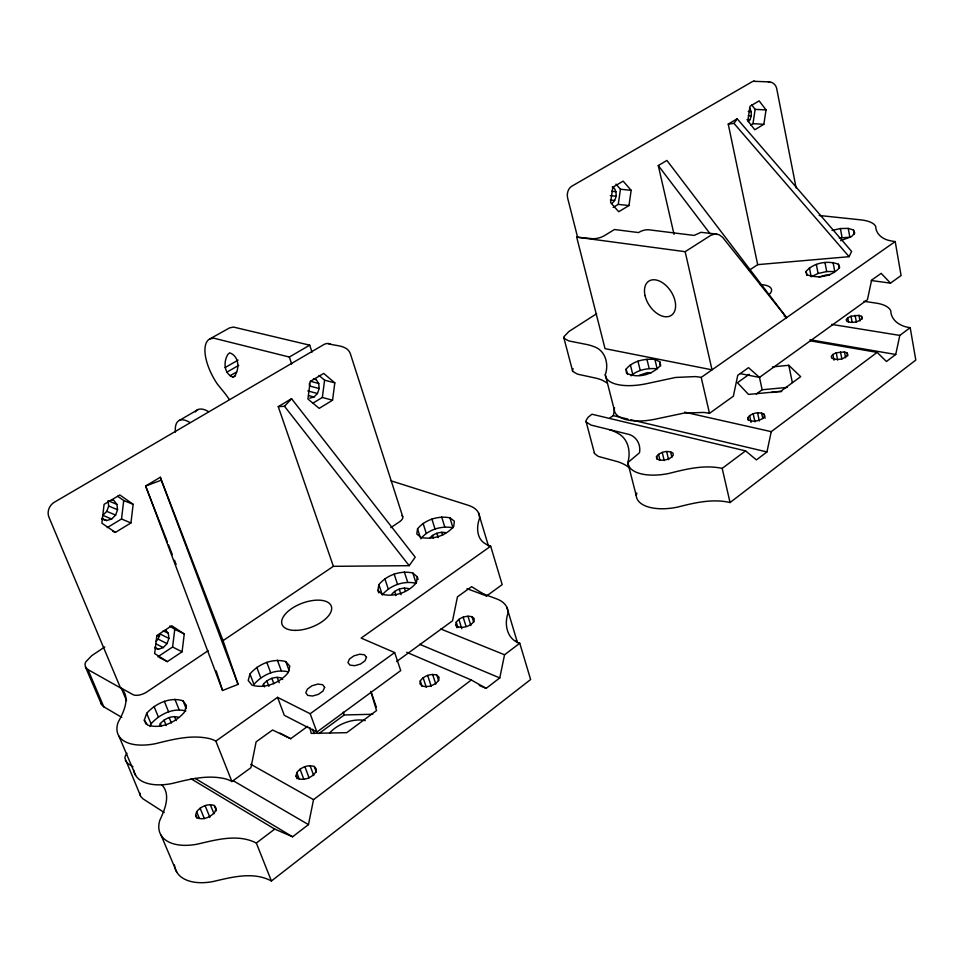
<?xml version="1.0" encoding="UTF-8"?>
<svg xmlns="http://www.w3.org/2000/svg" width="964" height="964" viewBox="0 0 964 964"><rect width="100%" height="100%" fill="white"/><g stroke="black" fill="none" stroke-linecap="round" stroke-linejoin="round"><path stroke-width="1.45" d="M455.972 624.937L456.237 622.178C459.744 617.382 466.299 615.333 471.999 616.707L474.216 618.611L473.999 621.358C470.504 626.202 463.877 628.275 458.153 626.853L455.972 624.937L456.816 627.624M107.221 527.633L121.512 518.994L123.717 500.521L117.668 496.279M130.935 522.946L133.165 504.329L119.837 494.966L104.1 504.341L101.871 523.187L115.379 532.405L130.935 522.946L121.512 518.994M157.927 656.737L172.592 647.013L174.761 629.323L169.772 626.058M182.076 651.797L184.269 633.975L171.749 625.769L156.855 635.529L154.662 653.568L167.35 661.629L182.076 651.797L172.592 647.013M420.292 680.825L419.93 683.862L422.124 686.019C428.137 687.73 435.089 685.344 438.716 680.235L439.042 677.198L436.8 675.065C430.824 673.402 423.931 675.764 420.292 680.825L422.124 686.344M312.661 403.314L322.35 397.445L324.591 380.19L319.036 375.502M332.556 400.229L334.809 382.853L323.699 373.417L310.191 381.479L307.938 399.048L319.192 408.362L332.556 400.229L322.35 397.445M417.255 576.834L416.472 582.545C408.543 592.523 394.601 597.198 382.214 594.318L377.912 590.354L378.9 584.63C386.865 574.881 400.53 570.29 412.797 572.99L417.255 576.834L418.087 579.424M417.545 528.814L416.797 533.996L421.111 537.502C432.884 539.816 446.127 535.779 453.779 526.332L454.333 521.175L449.887 517.776C438.222 515.607 425.22 519.584 417.545 528.814L420.268 537.358M613.14 207.429L618.261 204.368L620.442 189.233L615.972 184.148M628.974 205.561L631.167 190.342L623.142 181.136L612.803 187.233L610.586 202.609L618.719 211.731L628.974 205.561L618.261 204.368M750.715 125.019L752.98 123.657L755.137 109.366L751.691 104.859M763.85 124.308L766.031 109.92L759.15 100.871L750.016 106.257L747.835 120.777L754.788 129.766L763.85 124.308L752.98 123.657M863.985 301.322L875.902 303.082A37.427 15.328 -10.7 0 1 890.76 310.83C891.037 320.904 901.159 326.76 910.185 327.627L915.8 360.054L730.061 502.533C712.492 498.424 694.357 502.834 677.282 507.172A39.705 19.147 -13.2 0 1 636.264 495.677L636.782 493.038M191.077 778.816L274.728 829.088L292.586 836.776L308.468 824.606L313.529 799.65L471.3 679.994L486.145 688.368L499.762 677.933L504.558 654.773L519.753 643.241L530.634 679.524L271.414 880.988C253.146 871.143 231.324 877.348 212.369 881.686A49.718 28.342 -25.5 0 1 174.46 864.997M610.128 417.749L613.285 415.617L614.454 409.941M296.056 776.056L296.792 772.61C300.684 767.392 307.89 764.332 314.228 766.488L316.24 768.971L315.565 772.417C311.685 777.695 304.407 780.792 298.033 778.563L296.056 776.056L297.057 778.695M636.264 495.677L627.805 462.636L639.469 452.791C641.072 445.019 636.758 436.668 628.974 434.427L591.053 425.088L586.269 422.136A12.652 5.567 -14.5 0 1 586.064 420.485L588.161 417.207L591.944 414.231L745.57 450.875L756.427 459.9L766.958 451.935L771.236 431.655L877.156 352.366L886.422 361.5L895.725 354.475L899.81 335.412L910.185 327.627M819.159 215.466L860.768 219.864A38.259 14.086 -11.3 0 1 875.734 226.588C875.89 234.264 883.012 239.409 889.989 240.663A38.464 14.135 -10.4 0 0 895.207 241.554L901.087 275.535L890.507 283.139L881.18 273.354L871.613 280.126L867.443 299.732L759.475 377.406L748.534 367.658L737.749 375.333L733.363 396.192L709.492 413.351A41.56 18.919 -13 0 0 703.587 412.435L684.115 413.074L655.641 419.087A40.645 17.762 -13.6 0 1 614.176 409.423L614.538 407.748M614.176 409.423L605.296 374.707C609.091 364.031 605.38 350.149 593.643 346.534A60.202 24.715 -15.2 0 0 587.293 344.606L568.808 340.931L564.036 338.328A12.93 5.121 -14.7 0 1 563.868 336.798L568.881 331.52L596.644 313.71M262.883 686.368L263.449 684.175C267.667 679.09 274.848 676.101 281.355 677.969L282.681 679.512M249.965 673.969L248.194 680.5L252.014 685.163C265.16 689.019 279.753 682.946 288.248 672.619L289.803 666.112L285.802 661.581C272.788 657.954 258.485 663.895 249.965 673.969L253.954 684.488C262.1 674.836 275.716 668.654 288.284 671.884M195.596 815.303L196.62 811.724C200.657 806.615 207.85 803.145 214.273 805.53L216.044 808.133L215.08 811.712C211.044 816.882 203.778 820.4 197.331 817.942L195.596 815.303L196.68 817.942M159.59 725.868L160.349 723.59C164.724 718.614 171.905 715.204 178.497 717.3M748.305 121.585C751.944 118.21 752.125 112.173 749.667 108.052M611.983 203.344C616.574 199.837 617.49 192.788 614.176 188.101L612.236 186.98M150.095 726.543L151.035 723.807C159.482 714.348 173.11 707.419 185.883 711.01M144.311 720.132L146.685 713.324C155.517 703.467 169.809 696.707 183.003 700.768L186.474 705.552L184.305 712.336C175.496 722.434 160.916 729.374 147.588 725.049L144.311 720.132L145.95 724.085M309.697 398.168L313.975 397.023L317.433 393.505L319.18 388.552L318.735 383.479L316.216 379.635L313.589 378.575M156.108 641.241L158.144 639.12L159.976 633.938L168.905 638.397L167.061 643.615L163.265 647.579L158.542 649.242L155.228 648.423M101.943 519.102L106.63 520.512L111.631 519.042L115.632 515.089L117.548 509.715L116.897 504.353L113.836 500.412L111.511 499.689M111.631 519.042L102.799 515.294L106.775 511.378L108.679 506.052L108.028 500.726L116.897 504.353M757.668 264.642L849.079 256.689L851.61 251.411L737.195 118.801L728.242 124.103L757.668 264.642L748.98 270.426M573.086 368.646L572.592 369.839A12.821 5.302 -14.6 0 0 572.773 371.417L577.544 374.165L595.969 378.165A59.672 25.558 -15.1 0 1 602.307 380.238L607.416 383.106M126.983 753.258L125.718 755.258A15.87 8.086 -24.9 0 0 124.898 758.053L140.804 796.517L142.973 798.831L164.217 812.495M728.242 124.103L733.99 123.392L737.195 118.801M409.17 565.687L415.219 557.18L291.562 398.698L278.259 406.651L333.387 566.326L409.17 565.687L284.5 406.302L278.259 406.651M832.872 354.451L831.245 356.439L831.836 358.222C836.921 360.644 844.356 359.464 847.766 354.8L847.139 353.017L844.488 351.944L836.258 352.764L832.872 354.451L833.993 360.199M847.754 317.819L846.211 319.687L846.802 321.325C851.754 323.47 858.828 322.41 862.19 317.975L861.563 316.337L858.96 315.373L850.995 316.228L847.754 317.819L848.537 322.024M762.825 418.436L764.633 416.243L764.175 414.255C759.017 411.351 751.293 412.941 747.763 417.725L748.185 419.714C752.679 422.521 758.535 420.931 762.825 418.436L761.584 413.002M656.508 456.55C660.111 451.863 667.883 449.827 672.993 453.092L673.246 455.201C670.161 459.575 664.16 460.72 659.135 460.021L656.725 458.659L656.508 456.55L657.183 459.274M806.012 271.487C813.508 262.642 827.835 260.208 838.439 264.244L839.668 267.498C832.257 276.475 817.701 278.945 807.097 274.752L806.012 271.487L806.784 275.379M284.5 406.302L291.562 398.698M630.998 375.839C637.867 369.574 648.109 367.959 657.147 368.778L654.893 359.415C644.663 358.536 632.89 360.777 626.142 369.116L626.443 373.02C637.144 378.973 652.483 374.719 660.244 365.657L659.786 361.777L654.893 359.415M391.637 594.402C395.577 589.486 402.458 587.172 408.579 588.57M412.797 572.99L416.123 583.268C403.892 580.509 390.215 585.112 382.322 594.896L378.9 584.63M429.703 538.189C433.499 533.526 440.03 531.526 445.862 532.658M420.714 538.78C428.329 529.513 441.331 525.525 452.959 527.754L449.887 517.776M161.663 784.612C171.267 794.493 164.796 809.688 159.831 820.231A50.261 27.691 -25 0 0 196.813 844.259C215.924 839.885 237.771 833.486 256.328 843.03L274.728 829.088M233.047 377.177L234.818 375.852C239.711 368.356 239.108 356.27 229.745 352.824L227.986 354.222C223.262 361.729 223.781 373.658 233.047 377.177L235.505 375.767M609.284 429.643A67.649 30.908 -15.1 0 1 617.816 433.27C628.371 438.68 631.034 452.032 627.805 462.636A40.066 18.629 -13.3 0 0 669.004 473.432C686.211 469.046 704.431 464.54 722.181 468.384L745.57 450.875M318.807 733.664L344.281 714.951L372.755 714.264M104.787 646.952L91.737 655.653L85.929 661.738A16.292 7.507 -23.8 0 0 84.989 664.401L85.784 667.534L87.929 669.582L119.982 687.609C131.707 695.755 123.597 712.36 118.247 722.036A51.731 25.835 -23.8 0 0 155.071 743.774C172.905 739.4 191.872 734.303 210.2 738.786A53.514 28.137 -24.7 0 1 215.852 741.111L277.572 697.346L284.296 715.312L316.891 732.05L400.711 670.595L394.65 652.568L361.151 638.084L490.676 546.214L502.184 584.618L486.615 595.957L466.95 588.667M133.683 770.116A51.14 26.594 -24.3 0 0 171.616 783.611C189.293 779.286 208.176 774.309 226.275 779.081A52.875 28.908 -25.2 0 1 231.914 781.539L250.929 767.681L256.123 741.834L272.583 730.001L290.682 738.713L307.721 726.302M396.566 661.569L452.55 620.78L457.454 596.837L471.613 586.678L486.615 595.957M756.282 394.023L762.15 389.757L787.323 387.408M277.572 697.346L310.179 713.746L394.65 652.568M749.269 374.273L737.448 382.72L748.522 394.409L780.527 391.432L800.686 376.659L788.781 365.284L772.417 366.898M605.296 374.707A41.03 17.183 -13.7 0 0 646.94 383.6L675.656 377.442L695.261 376.599A41.958 18.316 -13.2 0 1 701.202 377.418L895.207 241.554M208.091 650.712L146.914 691.911A10.966 5.302 -23.8 0 1 132.887 694.598L120.355 687.573L48.923 517.15A11.219 9.664 -60.6 0 1 54.309 502.256L323.856 344.558A10.038 8.025 -76.6 0 1 330.098 344.015M223.046 640.638L160.313 477.252L145.636 486.025L222.551 690.501L238.06 684.392L223.046 640.638L333.387 566.326M390.794 527.657L399.542 521.777A9.724 4.483 -18.2 0 0 401.964 515.607M685.163 251.688L712.022 369.839L605.043 348.655L576.701 237.144L685.163 251.688L710.781 235.337L714.878 234.023L719.228 234.77L722.663 237.361L786.576 317.638L784.154 315.975M576.701 237.144L591.86 238.626A8.929 3.121 -14.4 0 0 604.163 235.794L614.466 229.516L638.59 232.577L639.566 231.975A6.82 2.41 -13.8 0 1 648.941 229.806L694.08 235.421L700.997 232.324L717.096 234.132M674.029 234.324L658.279 165.555L666.907 160.434L786.576 317.638M179.521 420.328L198.006 409.567M229.131 399.192A49.706 20.75 59 0 0 221.612 389.323L217.37 384.082A37.319 16.171 59.6 0 1 209.815 338.918L213.683 338.147L289.321 357.042L309.709 345.172L312.011 352.149M227.01 372.08L238.759 365.332M230.071 375.743L236.602 371.983M225.034 367.597L238.108 360.114M209.815 338.918L229.601 327.881L233.517 327.073L309.709 345.172M639.024 375.43L647.314 372.634L651.303 372.767M833.053 262.413L834.776 271.511L826.702 271.559L818.087 273.487L811.182 276.776L809.399 267.703M818.99 277.138L825.63 275.077L829.667 275.065M160.313 477.252L161.289 480.193L145.636 486.025L167.423 542.045M832.053 230.432L840.391 228.54L848.224 228.384L853.477 229.998L854.731 232.987L851.586 236.554L840.62 240.675M839.258 237.988L849.862 237.228L848.224 228.384M768.248 81.844C772.116 81.554 775.815 84.446 776.623 88.218L796.119 187.884M753.426 81.301L769.658 81.892M755.137 109.366L766.031 109.92M748.221 111.378L751.161 111.535M748.305 115.68L751.245 115.849M746.967 119.669L749.908 119.837M620.442 189.233L631.167 190.342M611.61 191.246L615.948 191.703M610.345 195.62L616.141 196.234M610.345 200.018L614.683 200.488M871.263 280.524L890.507 283.139M831.631 324.374L899.81 335.412M157.144 635.698L159.638 636.095M809.965 339.738L895.725 354.475M810.531 340.882L877.156 352.366M740.436 373.658L759.475 377.406M684.645 412.17L771.236 431.655M328.061 343.521C335.267 346.221 347.016 344.69 350.318 353.607L402.711 516.584M613.285 415.617L627.926 419.075M630.854 419.762L766.958 451.935M324.591 380.19L334.809 382.853M313.457 378.912L316.216 379.635M310.48 381.298L318.735 383.479M319.18 388.552L309.565 385.974L309.336 383.455M307.829 390.902L317.433 393.505M308.492 395.517L313.975 397.023M391.107 480.843L468.118 505.244A45.537 21.485 -17.6 0 1 479.53 518.451C476.228 527.091 476.578 539.129 485.76 544.009A45.489 21.967 -16 0 0 490.676 546.214M481.06 593.101L496.424 598.789A44.356 23.172 -17.7 0 1 508.016 613.249C503.943 624.395 507.136 639.469 519.753 643.241M123.717 500.521L133.165 504.329M440.801 629.01L504.558 654.773M108.679 506.052L117.548 509.715M106.775 511.378L115.632 515.089M419.653 644.289L499.762 677.933M101.594 518.367L106.63 520.512M406.724 652.291L471.3 679.994M479.265 685.416L486.145 688.368M112.716 531.248L115.379 532.405M174.761 629.323L184.269 633.975M163.217 630.793L168.314 633.324L168.905 638.397M158.144 639.12L167.061 643.615M155.638 643.699L163.265 647.579M154.734 647.29L158.542 649.242M159.108 657.352L167.35 661.629M280.03 733.098L290.682 738.713M250.821 764.332L313.529 799.65M233.023 780.611L308.468 824.606M85.362 666.787L101.63 704.696L103.787 706.817L121.777 717.373M195.198 778.442L292.586 836.776M132.984 766.766L127.995 763.657L125.356 760.62M629.456 467.889L626.07 465.455A67.046 31.788 -15.1 0 0 617.55 461.648L598.27 456.406L594.643 453.707A12.544 5.724 -14.4 0 1 594.378 452.598M733.99 123.392L849.079 256.689M165.447 629.745L168.314 633.324M658.279 165.555L710.046 233.674M118.934 736.122L135.623 775.381M161.048 835.186L176.749 872.119M87.929 669.582L103.787 706.817M121.416 688.417L126.537 700.659M146.685 713.324L151.035 723.807M160.349 723.59L161.47 726.314M196.62 811.724L199.319 818.291M163.988 720.12L166.218 725.555M200.09 808.157L204.38 818.641M154.023 706.443L158.325 716.903M164.326 701.31L168.58 711.757M169.146 717.529L171.363 722.964M205.079 805.555L209.887 817.339M174.448 716.505L176.111 720.578M210.26 804.591L213.996 813.773M174.906 699.237L179.135 709.709M214.273 805.53L216.406 810.784M183.003 700.768L186.173 708.648M215.852 741.111L231.914 781.539M256.328 843.03L271.414 880.988M168.507 544.841L172.315 554.649M174.496 560.253L176.135 564.446M263.449 684.175L264.473 686.91M296.792 772.61L299.274 779.189M256.786 667.317L260.738 677.812M266.823 680.825L268.872 686.284M300.021 769.151L303.72 779.02M161.289 480.193L238.06 684.392M266.799 662.304L270.715 672.788M271.836 678.294L273.872 683.753M304.865 766.609L309.083 777.876M314.228 766.488L316.325 772.14M277.15 677.258L279.186 682.717M310.059 765.633L313.734 775.502M277.391 660.207L281.283 670.703M312.577 729.278L314.131 733.508M285.802 661.581L289.2 670.799M310.179 713.746L316.891 732.05M140.358 795.698L139.864 793.071M343.28 712.143L344.281 714.951M101.196 703.925L100.774 702.31M370.899 691.465L376.297 707.034M289.321 357.042L291.682 364.055M377.912 590.354L378.768 592.932M384.841 578.677L388.239 588.92M394.589 591.402L395.975 595.595M423.124 677.716L426.305 687.368M399.241 589.076L401.072 594.668M427.63 675.378L431.257 686.404M394.143 574.074L397.505 584.304M436.8 675.065L438.608 680.596M404.35 588.04L405.266 590.836M432.631 674.402L435.788 684.066M404.338 571.989L407.688 582.244M216.177 670.884L222.551 690.501M456.237 622.178L457.936 627.552M423.076 523.344L426.221 533.285M436.849 533.261L438.198 537.551M463.142 617.129L466.094 626.516M431.896 519.042L435.005 528.971M432.438 535.43L433.342 538.286M458.864 619.322L461.816 628.709M441.753 532.249L442.657 535.104M467.95 616.177L470.878 625.576M441.681 517.005L444.766 526.947M471.999 616.707L473.673 622.093M478.518 512.896L488.435 545.925M506.859 607.272L517.475 642.626A43.91 23.763 -17.8 0 0 516.198 640.445M370.815 691.417L376.538 710.576L346.751 732.676L311.203 733.387L309.914 727.784M586.088 421.617L594.451 453.164M563.856 337.846L572.592 370.911M577.46 236.698L567.639 198.078A8.965 6.386 -83.1 0 1 571.676 186.293L752.016 81.82A8.351 5.386 -85 0 1 754.824 81.362M630.36 364.778L632.673 374.092M626.142 369.116L627.48 374.454M658.52 454.273L659.87 459.72M662.22 452.429L664.232 460.599M637.951 361.163L640.241 370.477M670.57 451.742L671.896 457.201M646.904 359.198L649.182 368.525M666.63 451.501L668.63 459.683M659.786 361.777L660.75 365.79M701.202 377.418L709.492 413.351M722.181 468.384L730.061 502.533M747.763 417.725L748.365 420.449M753.185 413.749L754.969 421.907M749.594 415.544L751.089 422.34M757.559 412.821L759.343 420.979M759.379 376.924L762.15 389.757M764.175 414.255L765.067 418.34M788.781 365.284L792.348 382.539M816.327 264.425L818.087 273.487M836.258 352.764L837.644 359.97M844.488 351.944L845.585 357.716M824.967 262.485L826.702 271.559M840.5 351.86L841.885 359.054M847.139 353.017L847.693 355.909M850.995 316.228L852.056 321.831M838.439 264.244L839.174 268.149M858.96 315.373L860.009 320.988M840.391 228.54L842.042 237.361M855.104 315.324L856.406 322.338M861.563 316.337L862.081 319.144M853.477 229.998L854.297 234.445M771.272 392.529A20.883 9.315 -11.6 0 1 781.696 391.553M760.355 284.609A21.485 8.411 -12.3 0 1 769.164 294.586M329.58 733.11A25.377 14.05 -21.2 0 1 365.236 720.638M175.424 432.113A34.415 13.833 58.7 0 1 189.884 422.473M195.306 411.917A34.186 14.086 58.7 0 1 208.465 411.604M366.489 657.279L365.007 660.822L360.536 664.039L354.776 665.69L349.956 665.124L347.932 662.581L349.462 659.051L353.921 655.857L359.62 654.231L364.428 654.761L366.489 657.279M324.627 687.332L323.012 691.019L318.385 694.345L312.529 696.02L307.709 695.393L305.781 692.718L307.456 689.043L312.059 685.741L317.855 684.091L322.663 684.693L324.627 687.332M645.049 295.659A20.473 12.881 56.7 0 0 671.161 315.457A20.473 12.881 56.7 0 0 663.895 283.705A20.473 12.881 56.7 0 0 645.049 295.659M295.815 630.384A26.257 12.845 -20.4 0 0 331.604 607.392A26.257 12.845 -20.4 0 0 292.55 607.995A26.257 12.845 -20.4 0 0 295.815 630.384"/></g></svg>
